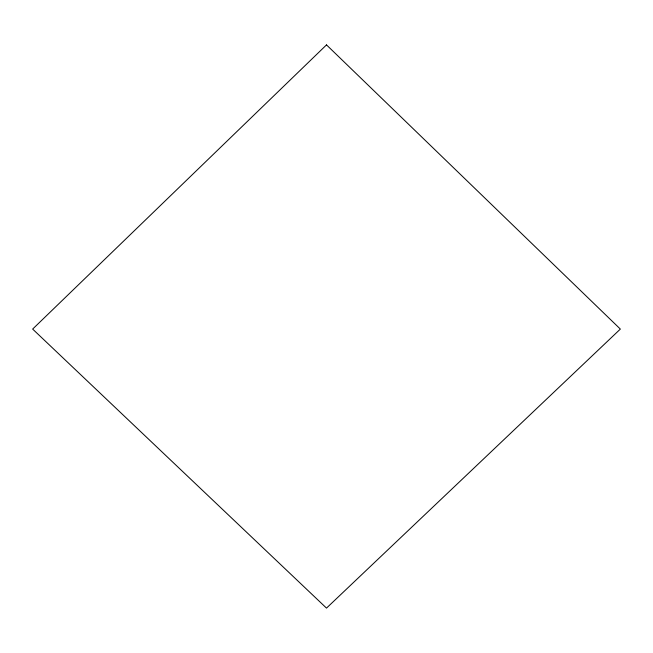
<?xml version="1.0" encoding="UTF-8"?>
<svg xmlns="http://www.w3.org/2000/svg" width="653" height="653" viewBox="0 0 653 653"><rect width="100%" height="100%" fill="white"/><g stroke="black" fill="none" stroke-linecap="round" stroke-linejoin="round"><path stroke-width="0.98" d="M326.5 44.894L32.65 329.079L326.5 608.106L620.35 329.079L326.5 44.894"/></g></svg>
